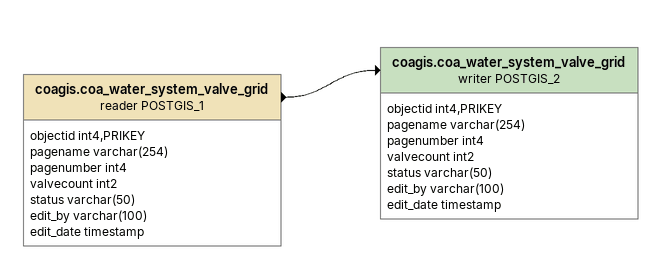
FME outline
coagis.coa_water_system_valve_grid (reader POSTGIS_1)
    attributes: objectid int4,PRIKEY, pagename varchar(254), pagenumber int4, valvecount int2, status varchar(50), edit_by varchar(100), edit_date timestamp
    -> coagis.coa_water_system_valve_grid (writer POSTGIS_2)
coagis.coa_water_system_valve_grid (writer POSTGIS_2)
    attributes: objectid int4,PRIKEY, pagename varchar(254), pagenumber int4, valvecount int2, status varchar(50), edit_by varchar(100), edit_date timestamp
